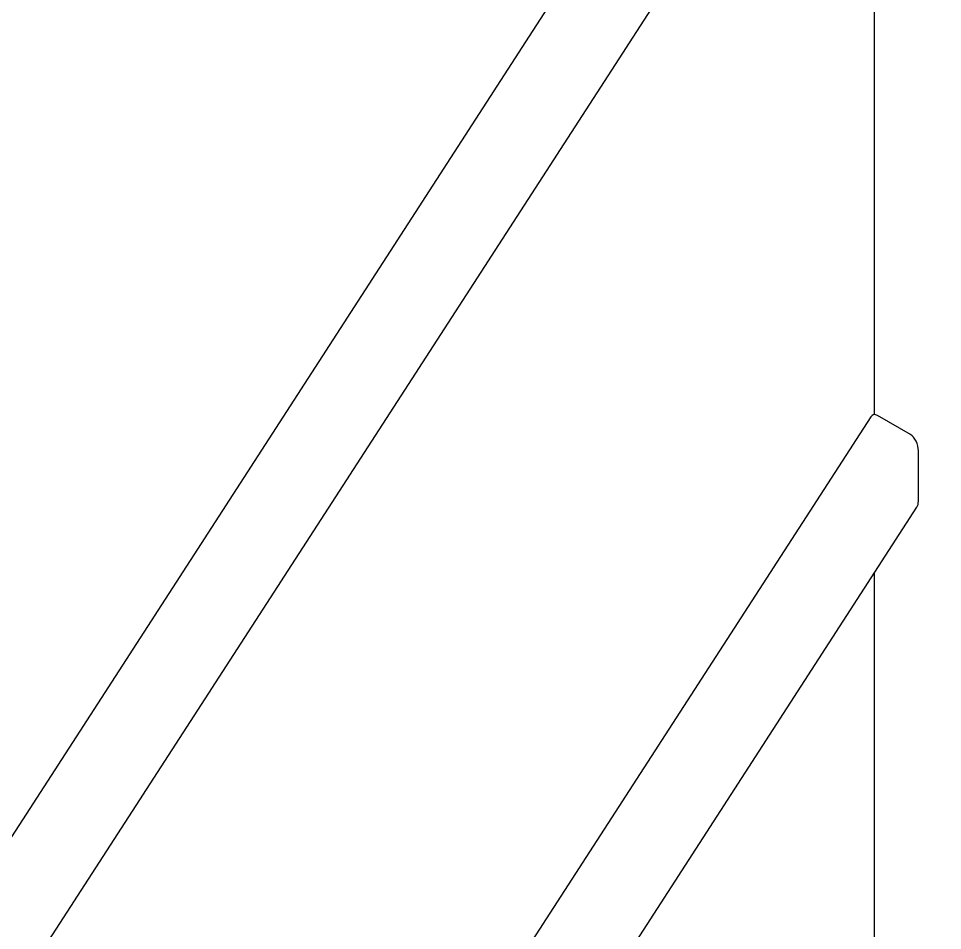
# Model space of a CAD drawing. Header units: millimetres. Extents: x 1293 to 41893, y 1011 to 26911.
# Drawn here: x 35083 to 35592, y 9709 to 10211 of the extents above; entities that cross this region are included whole.
import ezdxf

# ---------------------------------------------------------------- set-up
doc = ezdxf.new("R2010")
doc.units = ezdxf.units.MM
doc.header["$LTSCALE"] = 50
doc.layers.add('PASILLOS', color=2, linetype='Continuous')

msp = doc.modelspace()

# ---------------------------------------------------------------- linework, layer by layer
at = {"layer": 'PASILLOS', "linetype": 'Continuous', "lineweight": 25}
for p, q in [((36577.5484564, 12077.85604), (34501.4717515, 8867.7245208)), ((34550.0930943, 8853.9360223), (36611.4318546, 12041.2790095)), ((35554.2766901, 10406.6538984), (35554.2766901, 9993.2284108)), ((35552.5472253, 9992.0738939), (34790.5953044, 8813.9065018)), ((35574.3818896, 9982.2055638), (35556.0621671, 9992.7813145)), ((35578.6924126, 9945.6035017), (35578.6924126, 9973.2193137)), ((34792.3247692, 8727.611484), (35577.8968315, 9942.301496)), ((35554.2766901, 9905.7788761), (35554.2766901, 9623.4030049))]:
    msp.add_line(p, q, dxfattribs=at)
for centre, start_param, end_param in [((35556.0621671, 9986.2834763), 5.7451892289, 6.6986657386), ((35574.3818896, 9975.7077257), 4.1743929021, 5.7451892289), ((35574.3818896, 9948.0919136), 3.557073085, 4.1743929021)]:
    msp.add_ellipse(centre, major_axis=(-2.2087817, 6.8550382), ratio=0.5399833694, start_param=start_param, end_param=end_param, dxfattribs=at)

doc.saveas('drawing.dxf')
